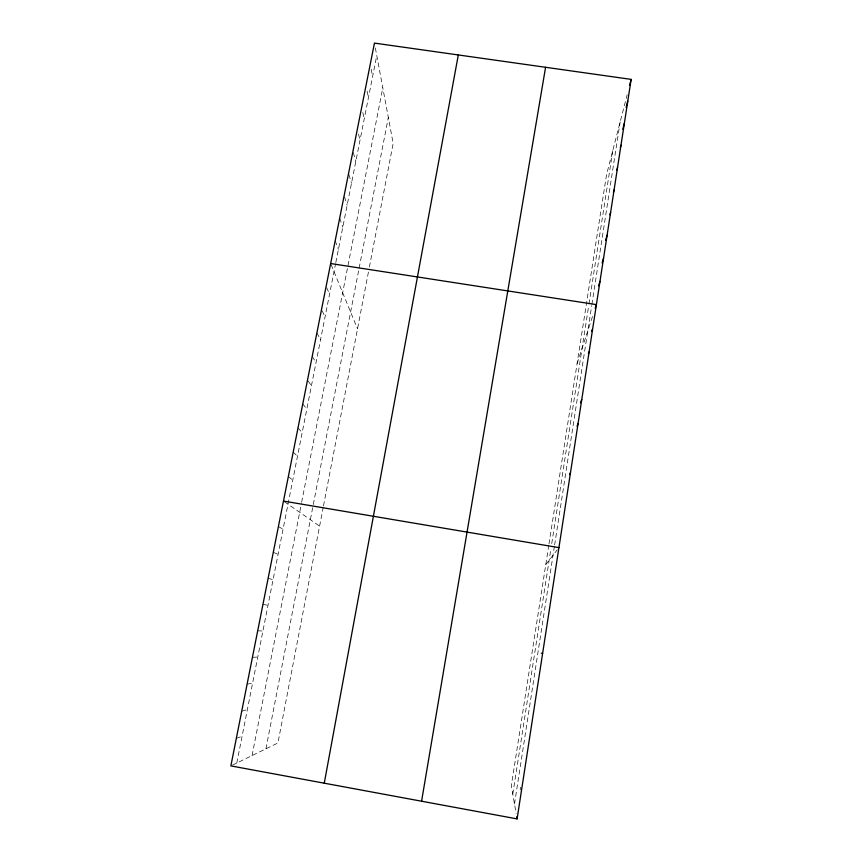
<?xml version="1.0" encoding="UTF-8"?>
<svg xmlns="http://www.w3.org/2000/svg" width="862" height="862" viewBox="0 0 862 862"><rect width="100%" height="100%" fill="white"/><g stroke="black" fill="none" stroke-linecap="round" stroke-linejoin="round"><path stroke-width="0.65" stroke-dasharray="4.31 3.23" d="M548.803 545.204L511.317 785.756L516.155 813.459M548.997 543.911L606.525 174.781L627.17 94.777M512.782 794.182L550.937 548.706M551.734 543.566L588.778 305.223M588.972 303.963L612.882 150.16M514.495 803.944L554.417 546.249M554.622 544.967L591.698 305.665M591.892 304.405L620.166 121.919M520.206 789.84L520.616 787.232M323.261 507.093L277.92 742.979L230.865 765.898M323.509 505.832L368.44 272.026M369.399 267.037L393.169 143.404L374.679 44.339M265.938 748.809L358.861 269.483M359.12 268.168L388.331 117.48M252.06 755.575L301.409 503.494M301.646 502.234L382.793 87.773M236.802 763.01L335.566 263.794M335.824 262.479L376.769 55.545M577.109 363.592L592.55 316.386M545.775 564.599L557.283 549.762M236.317 738.422L242.114 736.18M241.726 711.182L247.372 709.577M247.103 684.159L252.598 683.178M252.426 657.361L257.77 657.006M257.706 630.779L262.91 631.027M262.942 604.424L268.007 605.264M268.136 578.273L273.071 579.695M273.286 552.327L278.081 554.341M278.404 526.596L283.059 529.182M284.374 501.695L319.608 526.122M288.35 476.492L292.757 480.166M293.199 452.097L297.487 456.3M298.004 427.897L302.163 432.616M302.777 403.879L306.818 409.116M308.165 380.993L311.441 385.777M312.216 356.383L316.02 362.622M316.882 332.904L320.567 339.628M322.108 310.805L325.082 316.817M326.601 287.574L329.564 294.157M331.137 264.688L357.525 328.853M335.189 240.746L338.432 249.355M339.682 218.14L342.807 227.191M344.52 196.881L347.16 205.188M348.927 174.652L351.48 183.347M353.312 152.596L355.78 161.668M358.527 134.138L360.036 140.14M362.816 112.534L364.26 118.762M367.061 91.081L368.462 97.535M371.177 69.24L372.632 76.47"/><path stroke-width="1.29" d="M517.103 818.9L631.135 79.379L374.453 43.1L230.865 765.898L517.103 818.9L516.737 816.799M421.583 801.207L545.581 67.29M324.263 783.192L458.315 54.952M629.605 85.306L631.135 79.379M626.114 107.513L627.784 101.156M622.763 129.214L624.4 123.094M620.349 147.553L620.985 145.204M616.847 170.008L617.558 167.465M613.41 192.323L614.1 189.899M609.94 214.81L610.608 212.505M605.609 240.293L607.096 235.272M602.107 262.964L603.562 258.212M598.584 285.818L599.995 281.324M595.2 308.305L596.407 304.62L330.663 263.535M591.612 331.525L592.399 329.23M588.38 353.862L589.145 351.728M580.492 402.802L581.764 399.569M577.012 426.194L578.036 423.77M569.534 474.628L570.482 472.732M283.469 501.07L558.932 547.629M541.314 653.17L542.618 653.45"/></g></svg>
